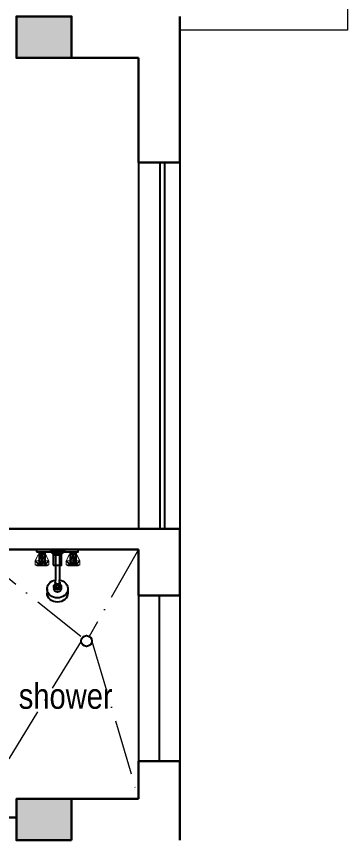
# Model space of a CAD drawing. Extents: x -454308 to 890911, y -14103 to 1343694.
# Drawn here: x 203477.6 to 203549.6, y 662360.3 to 662539.1 of the extents above; entities that cross this region are included whole.
import ezdxf

# ---------------------------------------------------------------- set-up
doc = ezdxf.new("R2010")
doc.units = 0
doc.header["$MEASUREMENT"] = 0
doc.linetypes.add('ACAD_ISO10W100', pattern=[18, 12, -3, 0, -3])
for name, color, linetype, lineweight in [('A-Wall', 7, 'Continuous', 30), ('col', 232, 'Continuous', 30), ('Hatch Gris Claro', 9, 'Continuous', 9), ('sill', 32, 'Continuous', 25), ('TXT', 42, 'Continuous', 25)]:
    doc.layers.add(name, color=color, linetype=linetype, lineweight=lineweight)
for name, color, linetype in [('FUR', 250, 'Continuous'), ('FURNITURE', 250, 'Continuous'), ('railing', 162, 'Continuous'), ('WIN', 4, 'Continuous')]:
    doc.layers.add(name, color=color, linetype=linetype)
doc.styles.get("Standard").update_dxf_attribs({"font": 'stylu.ttf', "height": 7})

# ---------------------------------------------------------------- blocks, each defined once
blk = doc.blocks.new('s')
for p, q in [((59167.8, 41466.4), (59167.8, 41456.4)), ((59235.8, 41456.4), (59167.8, 41456.4)), ((59167.8, 41456.4), (59184.8, 41441.4)), ((59235.8, 41456.4), (59218.8, 41441.4)), ((59235.8, 41466.4), (59235.8, 41456.4)), ((59218.8, 41441.4), (59184.8, 41441.4)), ((59191.8, 41441.4), (59191.8, 41320.6)), ((59211.8, 41441.4), (59211.8, 41320.6)), ((59190.8, 41309.8), (59190.8, 41301)), ((59212.8, 41309.8), (59212.8, 41301)), ((59151.8, 41277.4), (59151.8, 41257.2)), ((59184.3, 41288.4), (59184.3, 41277.4)), ((59219.3, 41288.4), (59219.3, 41277.4)), ((59251.8, 41277.4), (59251.8, 41257.2))]:
    blk.add_line(p, q)
for centre, start, end in [((59141.8, 41320.6), 349.3898, 0), ((59261.8, 41320.6), 180, 190.6102)]:
    blk.add_arc(centre, 50, start, end)
for centre, major_axis, ratio, start_param, end_param in [((59201.8, 41277.4), (50, 0), 0.866025, 1.772154, 7.652624), ((59201.8, 41288.4), (17.5, 0), 0.866025, 2.351309, 7.073469), ((59201.8, 41293.4), (14, 0), 0.866025, 2.474568, 6.95021), ((59201.8, 41309.8), (11, 0), 0.875834, 2.978972, 6.445806), ((59201.8, 41301), (11, 0), 0.875834, 3.141593, 6.283185), ((59201.8, 41257.2), (50, 0), 0.866025, 3.141593, 6.283185), ((59201.8, 41277.4), (17.5, 0), 0.866025, 3.141593, 6.283185)]:
    blk.add_ellipse(centre, major_axis=major_axis, ratio=ratio, start_param=start_param, end_param=end_param)
blk = doc.blocks.new('SHOWER MIXER-P')
for p, q in [((-15, -17), (-15, -12)), ((15, -17), (15, -12))]:
    blk.add_line(p, q)
for points in [[(-100, -12), (100, -12), (100, 0), (-100, 0)], [(-20, -75), (20, -75), (20, -17), (-20, -17)]]:
    blk.add_lwpolyline(points, close=True)
blk = doc.blocks.new('EREWRRWE')
at = {"layer": 'FURNITURE'}
for p, q in [((158119.89, 672801.88), (158119.89, 672799.09)), ((158121.15, 672801.46), (158119.89, 672801.46)), ((158119.89, 672799.93), (158120.52, 672801.24)), ((158120.52, 672801.88), (158120.52, 672799.09)), ((158120.52, 672801.24), (158121.15, 672799.93)), ((158121.15, 672801.88), (158121.15, 672799.09)), ((158126.65, 672801.88), (158126.65, 672799.09)), ((158126.65, 672801.46), (158127.91, 672801.46)), ((158127.28, 672801.24), (158126.65, 672799.93)), ((158127.28, 672801.88), (158127.28, 672799.09)), ((158127.91, 672799.93), (158127.28, 672801.24)), ((158127.91, 672801.88), (158127.91, 672799.09)), ((158119.89, 672799.09), (158119.04, 672799.93)), ((158120.52, 672799.09), (158119.89, 672799.93)), ((158121.15, 672799.93), (158120.52, 672799.09)), ((158121.15, 672799.09), (158122, 672799.93)), ((158126.65, 672799.09), (158125.8, 672799.93)), ((158126.65, 672799.93), (158127.28, 672799.09)), ((158127.28, 672799.09), (158127.91, 672799.93)), ((158127.91, 672799.09), (158128.76, 672799.93))]:
    blk.add_line(p, q, dxfattribs=at)
at = {"layer": 'FURNITURE', "const_width": 0.215}
for points in [[(158119.04, 672799.09), (158119.41, 672798.88), (158121.63, 672798.88), (158122, 672799.09), (158122, 672799.93), (158121.37, 672801.24), (158119.67, 672801.24), (158119.04, 672799.93)], [(158128.76, 672799.09), (158128.39, 672798.88), (158126.17, 672798.88), (158125.8, 672799.09), (158125.8, 672799.93), (158126.43, 672801.24), (158128.13, 672801.24), (158128.76, 672799.93)]]:
    blk.add_lwpolyline(points, close=True, dxfattribs=at)
for points in [[(158122, 672799.93), (158119.04, 672799.93)], [(158125.8, 672799.93), (158128.76, 672799.93)], [(158122, 672799.09), (158119.04, 672799.09)], [(158125.8, 672799.09), (158128.76, 672799.09)]]:
    blk.add_lwpolyline(points, dxfattribs=at)
at = {"layer": 'FURNITURE', "xscale": 0.0452994030559635, "yscale": 0.0452994030559635, "zscale": 0.0452994030559635}
blk.add_blockref('SHOWER MIXER-P', (158123.9, 672802.42), dxfattribs=at)
at = {"layer": 'FURNITURE', "extrusion": (0, 0, -1), "xscale": 0.0452994030559635, "yscale": 0.0452994030559635, "zscale": -0.0452994030559635}
blk.add_blockref('s', (-160805.7, 670924.02), dxfattribs=at)
blk = doc.blocks.new('colummn')
at = {"layer": 'Hatch Gris Claro'}
blk.add_hatch(color=256, dxfattribs=at).paths.add_polyline_path([(154558.64, 675547.17), (154567.64, 675547.17), (154567.64, 675559.17), (154558.64, 675559.17)])
at = {"layer": 'col'}
blk.add_lwpolyline([(154558.64, 675547.17), (154567.64, 675547.17), (154567.64, 675559.17), (154558.64, 675559.17), (154558.64, 675547.17)], dxfattribs=at)
blk = doc.blocks.new('RERWRER')
at = {"layer": 'col', "rotation": 89.99999999999997}
for p in [(839232.66, 518240.02), (839232.66, 518070.03)]:
    blk.add_blockref('colummn', p, dxfattribs=at)

msp = doc.modelspace()

# ---------------------------------------------------------------- linework, layer by layer
at = {"layer": 'A-Wall'}
for p, q in [((203513.134, 662507.386), (203513.134, 662539.129)), ((203489.622, 662530.129), (203504.134, 662530.129)), ((203504.134, 662507.386), (203504.134, 662530.129)), ((203513.134, 662507.386), (203504.134, 662507.386)), ((203513.134, 662427.824), (203403.634, 662427.824)), ((203513.134, 662413.33), (203513.134, 662427.824)), ((203504.134, 662423.324), (203408.134, 662423.324)), ((203504.134, 662413.33), (203504.134, 662423.324)), ((203504.134, 662413.33), (203513.134, 662413.33)), ((203504.134, 662369.135), (203504.134, 662377.33)), ((203504.134, 662377.33), (203513.134, 662377.33)), ((203513.134, 662360.135), (203513.134, 662377.33)), ((203504.134, 662369.135), (203489.622, 662369.135)), ((203477.622, 662365.123), (203438.134, 662365.123))]:
    msp.add_line(p, q, dxfattribs=at)
at = {"layer": 'FUR', "linetype": 'ACAD_ISO10W100', "lineweight": 0}
for p, q in [((203468.134, 662423.324), (203491.963, 662404.166)), ((203504.134, 662423.324), (203493.443, 662404.45)), ((203491.706, 662403.437), (203468.134, 662365.123)), ((203494.033, 662403.437), (203504.134, 662369.135))]:
    msp.add_line(p, q, dxfattribs=at)
at = {"layer": 'FUR'}
msp.add_circle((203492.869, 662403.437), 1.164, dxfattribs=at)
at = {"layer": 'railing', "lineweight": 0, "ltscale": 9}
for p, q in [((203549.622, 662707.123), (203549.622, 662536.129)), ((203549.622, 662536.129), (203513.134, 662536.129))]:
    msp.add_line(p, q, dxfattribs=at)
at = {"layer": 'sill'}
for p, q in [((203504.134, 662507.386), (203504.134, 662427.824)), ((203513.134, 662507.386), (203513.134, 662427.824)), ((203504.134, 662413.33), (203504.134, 662377.33)), ((203513.134, 662413.33), (203513.134, 662377.33))]:
    msp.add_line(p, q, dxfattribs=at)
at = {"layer": 'WIN'}
for p, q in [((203508.878, 662427.824), (203508.878, 662507.386)), ((203509.878, 662427.824), (203509.878, 662507.386)), ((203508.634, 662413.33), (203508.634, 662377.33))]:
    msp.add_line(p, q, dxfattribs=at)

# ---------------------------------------------------------------- block references
at = {"layer": 'A-Wall'}
msp.add_blockref('EREWRRWE', (45362.646, -10379.099), dxfattribs=at)
at = {"layer": 'col'}
msp.add_blockref('RERWRER', (39804.137, -10268.537), dxfattribs=at)

# ---------------------------------------------------------------- texts
at = {"layer": 'TXT', "lineweight": 25, "insert": (203478.126, 662394.235), "char_height": 5.52888, "width": 0.19631, "attachment_point": 1}
msp.add_mtext('{\\fArial Narrow|b0|i0|c0|p34;shower}', dxfattribs=at)

doc.saveas('drawing.dxf')
